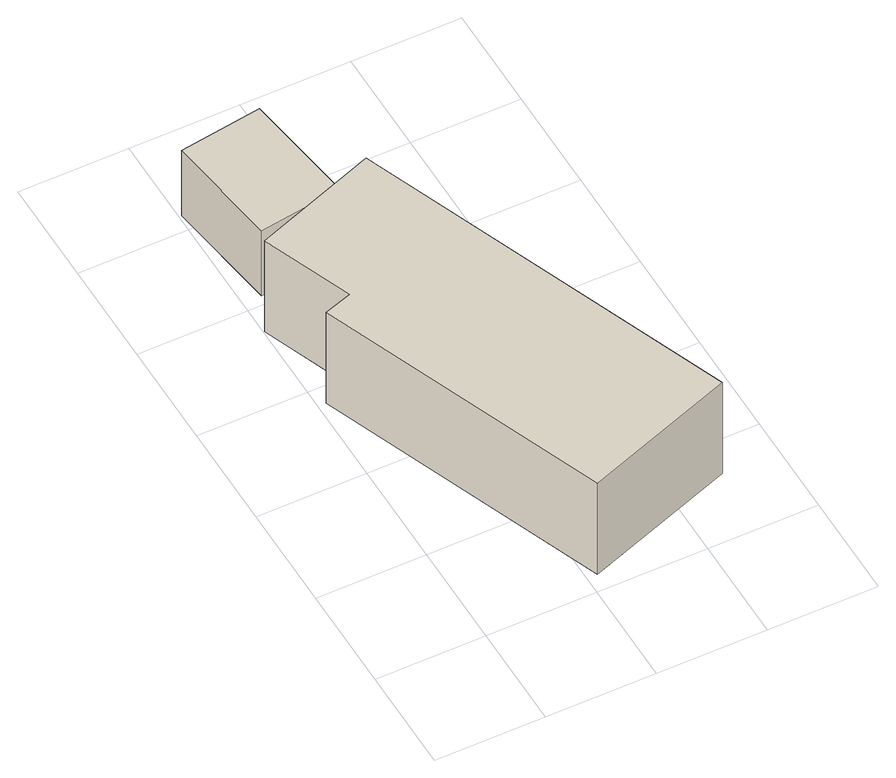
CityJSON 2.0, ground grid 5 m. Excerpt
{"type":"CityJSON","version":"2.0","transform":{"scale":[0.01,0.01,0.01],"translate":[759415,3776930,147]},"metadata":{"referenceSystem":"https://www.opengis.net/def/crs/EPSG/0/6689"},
"CityObjects":{
"building1":{"type":"Building","attributes":{"class":"3001","usage":"411","yearOfConstruction":"0001","measuredHeight":4,"storeysAboveGround":2,"storeysBelowGround":0,"LandSlideRiskAttribute.description":"1","LandSlideRiskAttribute.areaType":"2","BuildingDetailAttribute.totalFloorArea":39,"BuildingDetailAttribute.buildingFootprintArea":19.5,"BuildingDetailAttribute.buildingStructureType":"611","BuildingDetailAttribute.fireproofStructureType":"1011","BuildingDetailAttribute.urbanPlanType":"21","BuildingDetailAttribute.areaClassificationType":"23","BuildingDetailAttribute.districtsAndZonesType":"0","BuildingDetailAttribute.landUseType":"211","BuildingDetailAttribute.specifiedBuildingCoverageRate":-9999,"BuildingDetailAttribute.specifiedFloorAreaRate":-9999,"BuildingDetailAttribute.buildingHeight":8,"BuildingDetailAttribute.surveyYear":2021,"BuildingIDAttribute.prefecture":"35","BuildingIDAttribute.city":"35215"},"address":[{"country":"日本","locality":"山口県周南市大字川曲"}],"geometry":[{"type":"Solid","lod":"1","boundaries":[[[[0,1,2,3]],[[2,4,5,3]],[[1,6,4,2]],[[0,7,6,1]],[[3,5,7,0]],[[4,6,7,5]]]]}]},
"building2":{"type":"Building","attributes":{"class":"3001","usage":"411","yearOfConstruction":"0001","measuredHeight":6.5,"storeysAboveGround":2,"storeysBelowGround":0,"LandSlideRiskAttribute.description":"1","LandSlideRiskAttribute.areaType":"2","BuildingDetailAttribute.totalFloorArea":260,"BuildingDetailAttribute.buildingFootprintArea":130,"BuildingDetailAttribute.buildingStructureType":"601","BuildingDetailAttribute.fireproofStructureType":"1011","BuildingDetailAttribute.urbanPlanType":"21","BuildingDetailAttribute.areaClassificationType":"23","BuildingDetailAttribute.districtsAndZonesType":"0","BuildingDetailAttribute.landUseType":"211","BuildingDetailAttribute.specifiedBuildingCoverageRate":-9999,"BuildingDetailAttribute.specifiedFloorAreaRate":-9999,"BuildingDetailAttribute.buildingHeight":8,"BuildingDetailAttribute.surveyYear":2021,"BuildingIDAttribute.prefecture":"35","BuildingIDAttribute.city":"35215"},"address":[{"country":"日本","locality":"山口県周南市大字川曲"}],"geometry":[{"type":"Solid","lod":"1","boundaries":[[[[8,9,10,11,12,13]],[[12,14,15,13]],[[11,16,14,12]],[[10,17,16,11]],[[9,18,17,10]],[[8,19,18,9]],[[13,15,19,8]],[[14,16,17,18,19,15]]]]}]}
},
"vertices":[
[86,2046,40],[11,2581,40],[392,2635,40],[467,2099,40],[392,2635,420],[467,2099,420],[11,2581,420],[86,2046,420],
[547,85,40],[36,1413,40],[164,1454,40],[4,1871,40],[573,2076,40],[1244,332,40],[573,2076,570],[1244,332,570],[4,1871,570],[164,1454,570],[36,1413,570],[547,85,570]
]}
